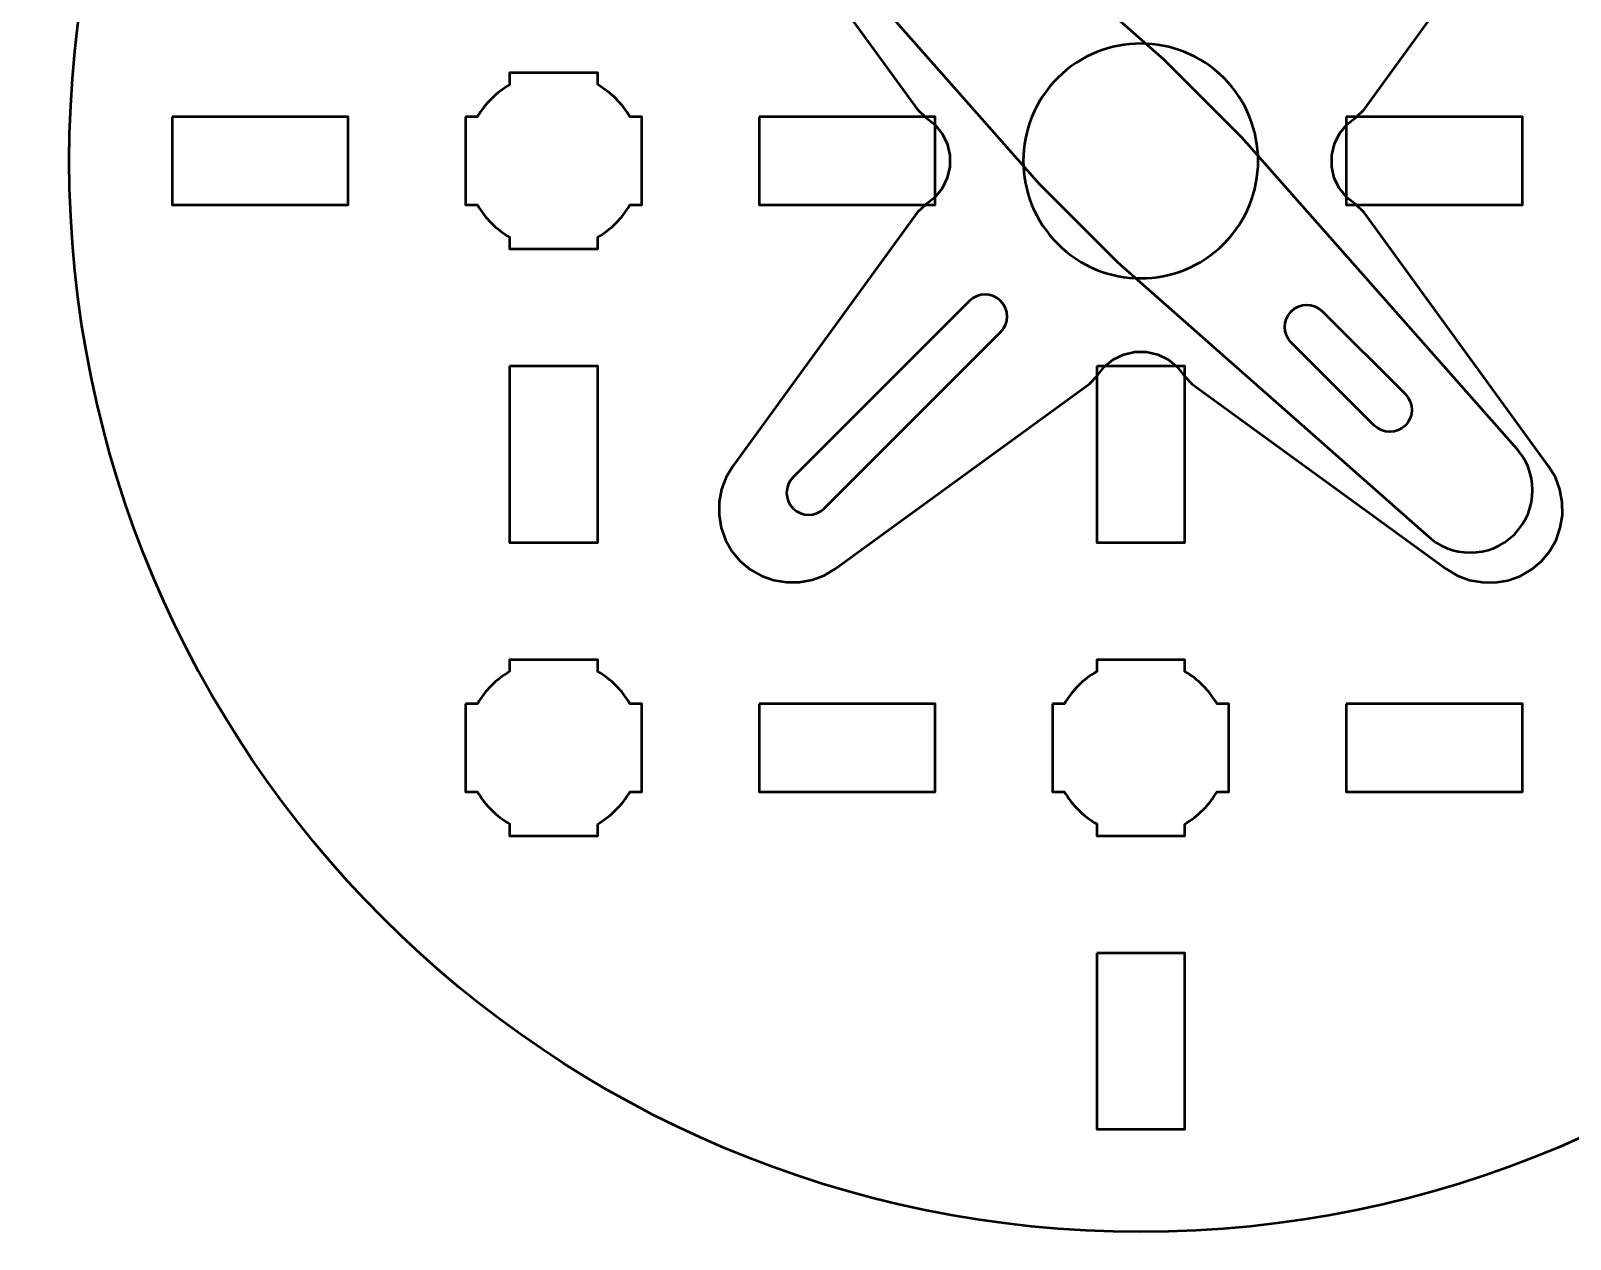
# Model space of a CAD drawing. Header units: centimetres. Extents: x -21 to 0, y -29.7 to 0.
# Drawn here: x -15.78 to -10.54, y -23.22 to -19.11 of the extents above; entities that cross this region are included whole.
import ezdxf

# ---------------------------------------------------------------- set-up
doc = ezdxf.new("R2010")
doc.units = ezdxf.units.CM
doc.header["$MEASUREMENT"] = 0
doc.layers.add('Layer 1', color=7, linetype='Continuous')

msp = doc.modelspace()

# ---------------------------------------------------------------- linework, layer by layer
at = {"layer": 'Layer 1', "color": 114, "lineweight": 53}
msp.add_ellipse((-11.99999, -19.55), major_axis=(0, 3.65), ratio=1, dxfattribs=at)
at = {"layer": 'Layer 1', "color": 22, "lineweight": 53}
msp.add_open_spline([(-21.00003, -29.19995), (-21.00003, -29.19995), (-21.00003, -0.49992), (-21.00003, -0.49992), (-21.00003, -0.49992), (-21.00003, -0.22295), (-20.77694, 0.00004), (-20.49994, 0.00004), (-20.49994, 0.00004), (-20.49994, 0.00004), (-0.50008, 0.00004), (-0.50008, 0.00004), (-0.50008, 0.00004), (-0.22294, 0.00004), (0.00002, -0.22295), (0.00002, -0.49992), (0.00002, -0.49992), (0.00002, -0.49992), (0.00002, -29.19995), (0.00002, -29.19995), (0.00002, -29.19995), (0.00002, -29.47695), (-0.22294, -29.70004), (-0.50008, -29.70004), (-0.50008, -29.70004), (-0.50008, -29.70004), (-20.49994, -29.70004), (-20.49994, -29.70004), (-20.49994, -29.70004), (-20.77694, -29.70004), (-21.00003, -29.47695), (-21.00003, -29.19995)], degree=3, knots=[0, 0, 0, 0, 0.125, 0.125, 0.125, 0.125, 0.25, 0.25, 0.25, 0.25, 0.375, 0.375, 0.375, 0.375, 0.5, 0.5, 0.5, 0.5, 0.625, 0.625, 0.625, 0.625, 0.75, 0.75, 0.75, 0.75, 0.875, 0.875, 0.875, 0.875, 1, 1, 1, 1], dxfattribs=at)
at = {"layer": 'Layer 1', "color": 30, "lineweight": 53}
for points, knots in [([(-13.04125, -18.1598), (-13.04125, -18.1598), (-12.17531, -18.78937), (-12.17531, -18.78937), (-12.17531, -18.78937), (-12.17531, -18.78937), (-12.14842, -18.81738), (-12.14842, -18.81738), (-12.14842, -18.81738), (-12.14842, -18.81738), (-12.12434, -18.84819), (-12.12434, -18.84819), (-12.12434, -18.84819), (-12.12434, -18.84819), (-12.09409, -18.87283), (-12.09409, -18.87283), (-12.09409, -18.87283), (-12.09409, -18.87283), (-12.05881, -18.89019), (-12.05881, -18.89019), (-12.05881, -18.89019), (-12.05881, -18.89019), (-12.01959, -18.89916), (-12.01959, -18.89916), (-12.01959, -18.89916), (-12.01959, -18.89916), (-11.98038, -18.89915), (-11.98038, -18.89915), (-11.98038, -18.89915), (-11.98038, -18.89915), (-11.9423, -18.89019), (-11.9423, -18.89019), (-11.9423, -18.89019), (-11.9423, -18.89019), (-11.90645, -18.87338), (-11.90645, -18.87338), (-11.90645, -18.87338), (-11.90645, -18.87338), (-11.87564, -18.84818), (-11.87564, -18.84818), (-11.87564, -18.84818), (-11.87564, -18.84818), (-11.85157, -18.81738), (-11.85157, -18.81738), (-11.85157, -18.81738), (-11.85157, -18.81738), (-11.82524, -18.78881), (-11.82524, -18.78881), (-11.82524, -18.78881), (-11.82524, -18.78881), (-10.95929, -18.16036), (-10.95929, -18.16036), (-10.95929, -18.16036), (-10.95929, -18.16036), (-10.92176, -18.13739), (-10.92176, -18.13739), (-10.92176, -18.13739), (-10.92176, -18.13739), (-10.88088, -18.12228), (-10.88088, -18.12228), (-10.88088, -18.12228), (-10.88088, -18.12228), (-10.83774, -18.11387), (-10.83774, -18.11387), (-10.83774, -18.11387), (-10.83774, -18.11387), (-10.7935, -18.11331), (-10.7935, -18.11331), (-10.7935, -18.11331), (-10.7935, -18.11331), (-10.74981, -18.12115), (-10.74981, -18.12115), (-10.74981, -18.12115), (-10.74981, -18.12115), (-10.70836, -18.13572), (-10.70836, -18.13572), (-10.70836, -18.13572), (-10.70836, -18.13572), (-10.66972, -18.15756), (-10.66972, -18.15756), (-10.66972, -18.15756), (-10.66972, -18.15756), (-10.63611, -18.18556), (-10.63611, -18.18556), (-10.63611, -18.18556), (-10.63611, -18.18556), (-10.60754, -18.21973), (-10.60754, -18.21973), (-10.60754, -18.21973), (-10.60754, -18.21973), (-10.5857, -18.25838), (-10.5857, -18.25838), (-10.5857, -18.25838), (-10.5857, -18.25838), (-10.57113, -18.29982), (-10.57113, -18.29982), (-10.57113, -18.29982), (-10.57113, -18.29982), (-10.56385, -18.34296), (-10.56385, -18.34296), (-10.56385, -18.34296), (-10.56385, -18.34296), (-10.56441, -18.3872), (-10.56441, -18.3872), (-10.56441, -18.3872), (-10.56441, -18.3872), (-10.57226, -18.4309), (-10.57226, -18.4309), (-10.57226, -18.4309), (-10.57226, -18.4309), (-10.58737, -18.47178), (-10.58737, -18.47178), (-10.58737, -18.47178), (-10.58737, -18.47178), (-10.61034, -18.50931), (-10.61034, -18.50931), (-10.61034, -18.50931), (-10.61034, -18.50931), (-11.23935, -19.3747), (-11.23935, -19.3747), (-11.23935, -19.3747), (-11.23935, -19.3747), (-11.26737, -19.40158), (-11.26737, -19.40158), (-11.26737, -19.40158), (-11.26737, -19.40158), (-11.29816, -19.42566), (-11.29816, -19.42566), (-11.29816, -19.42566), (-11.29816, -19.42566), (-11.32336, -19.45647), (-11.32336, -19.45647), (-11.32336, -19.45647), (-11.32336, -19.45647), (-11.34017, -19.49232), (-11.34017, -19.49232), (-11.34017, -19.49232), (-11.34017, -19.49232), (-11.34913, -19.53039), (-11.34913, -19.53039), (-11.34913, -19.53039), (-11.34913, -19.53039), (-11.34914, -19.56961), (-11.34914, -19.56961), (-11.34914, -19.56961), (-11.34914, -19.56961), (-11.34074, -19.60826), (-11.34074, -19.60826), (-11.34074, -19.60826), (-11.34074, -19.60826), (-11.32337, -19.64355), (-11.32337, -19.64355), (-11.32337, -19.64355), (-11.32337, -19.64355), (-11.29817, -19.67436), (-11.29817, -19.67436), (-11.29817, -19.67436), (-11.29817, -19.67436), (-11.26736, -19.69844), (-11.26736, -19.69844), (-11.26736, -19.69844), (-11.26736, -19.69844), (-11.23935, -19.72532), (-11.23935, -19.72532), (-11.23935, -19.72532), (-11.23935, -19.72532), (-10.61035, -20.5907), (-10.61035, -20.5907), (-10.61035, -20.5907), (-10.61035, -20.5907), (-10.58739, -20.62822), (-10.58739, -20.62822), (-10.58739, -20.62822), (-10.58739, -20.62822), (-10.5717, -20.66966), (-10.5717, -20.66966), (-10.5717, -20.66966), (-10.5717, -20.66966), (-10.56387, -20.71336), (-10.56387, -20.71336), (-10.56387, -20.71336), (-10.56387, -20.71336), (-10.56331, -20.7576), (-10.56331, -20.7576), (-10.56331, -20.7576), (-10.56331, -20.7576), (-10.57058, -20.80073), (-10.57058, -20.80073), (-10.57058, -20.80073), (-10.57058, -20.80073), (-10.58515, -20.84218), (-10.58515, -20.84218), (-10.58515, -20.84218), (-10.58515, -20.84218), (-10.60699, -20.88083), (-10.60699, -20.88083), (-10.60699, -20.88083), (-10.60699, -20.88083), (-10.63499, -20.91444), (-10.63499, -20.91444), (-10.63499, -20.91444), (-10.63499, -20.91444), (-10.66916, -20.943), (-10.66916, -20.943), (-10.66916, -20.943), (-10.66916, -20.943), (-10.70782, -20.96485), (-10.70782, -20.96485), (-10.70782, -20.96485), (-10.70782, -20.96485), (-10.74927, -20.97942), (-10.74927, -20.97942), (-10.74927, -20.97942), (-10.74927, -20.97942), (-10.79239, -20.98669), (-10.79239, -20.98669), (-10.79239, -20.98669), (-10.79239, -20.98669), (-10.83664, -20.98613), (-10.83664, -20.98613), (-10.83664, -20.98613), (-10.83664, -20.98613), (-10.88033, -20.9783), (-10.88033, -20.9783), (-10.88033, -20.9783), (-10.88033, -20.9783), (-10.92178, -20.96261), (-10.92178, -20.96261), (-10.92178, -20.96261), (-10.92178, -20.96261), (-10.9593, -20.93965), (-10.9593, -20.93965), (-10.9593, -20.93965), (-10.9593, -20.93965), (-11.82467, -20.31064), (-11.82467, -20.31064), (-11.82467, -20.31064), (-11.82467, -20.31064), (-11.85156, -20.28264), (-11.85156, -20.28264), (-11.85156, -20.28264), (-11.85156, -20.28264), (-11.87564, -20.25183), (-11.87564, -20.25183), (-11.87564, -20.25183), (-11.87564, -20.25183), (-11.90645, -20.22663), (-11.90645, -20.22663), (-11.90645, -20.22663), (-11.90645, -20.22663), (-11.94174, -20.20926), (-11.94174, -20.20926), (-11.94174, -20.20926), (-11.94174, -20.20926), (-11.98039, -20.20086), (-11.98039, -20.20086), (-11.98039, -20.20086), (-11.98039, -20.20086), (-12.0196, -20.20086), (-12.0196, -20.20086), (-12.0196, -20.20086), (-12.0196, -20.20086), (-12.05768, -20.20983), (-12.05768, -20.20983), (-12.05768, -20.20983), (-12.05768, -20.20983), (-12.09353, -20.22663), (-12.09353, -20.22663), (-12.09353, -20.22663), (-12.09353, -20.22663), (-12.12434, -20.25184), (-12.12434, -20.25184), (-12.12434, -20.25184), (-12.12434, -20.25184), (-12.14842, -20.28264), (-12.14842, -20.28264), (-12.14842, -20.28264), (-12.14842, -20.28264), (-12.17474, -20.31009), (-12.17474, -20.31009), (-12.17474, -20.31009), (-12.17474, -20.31009), (-13.04068, -20.93965), (-13.04068, -20.93965), (-13.04068, -20.93965), (-13.04068, -20.93965), (-13.0782, -20.96261), (-13.0782, -20.96261), (-13.0782, -20.96261), (-13.0782, -20.96261), (-13.1191, -20.97774), (-13.1191, -20.97774), (-13.1191, -20.97774), (-13.1191, -20.97774), (-13.16279, -20.98557), (-13.16279, -20.98557), (-13.16279, -20.98557), (-13.16279, -20.98557), (-13.20703, -20.98614), (-13.20703, -20.98614), (-13.20703, -20.98614), (-13.20703, -20.98614), (-13.25016, -20.97886), (-13.25016, -20.97886), (-13.25016, -20.97886), (-13.25016, -20.97886), (-13.2916, -20.96429), (-13.2916, -20.96429), (-13.2916, -20.96429), (-13.2916, -20.96429), (-13.33026, -20.94245), (-13.33026, -20.94245), (-13.33026, -20.94245), (-13.33026, -20.94245), (-13.36443, -20.91388), (-13.36443, -20.91388), (-13.36443, -20.91388), (-13.36443, -20.91388), (-13.39243, -20.88027), (-13.39243, -20.88027), (-13.39243, -20.88027), (-13.39243, -20.88027), (-13.41426, -20.84163), (-13.41426, -20.84163), (-13.41426, -20.84163), (-13.41426, -20.84163), (-13.42884, -20.80018), (-13.42884, -20.80018), (-13.42884, -20.80018), (-13.42884, -20.80018), (-13.43668, -20.75649), (-13.43668, -20.75649), (-13.43668, -20.75649), (-13.43668, -20.75649), (-13.43612, -20.71224), (-13.43612, -20.71224), (-13.43612, -20.71224), (-13.43612, -20.71224), (-13.42772, -20.66912), (-13.42772, -20.66912), (-13.42772, -20.66912), (-13.42772, -20.66912), (-13.41259, -20.62822), (-13.41259, -20.62822), (-13.41259, -20.62822), (-13.41259, -20.62822), (-13.38963, -20.5907), (-13.38963, -20.5907), (-13.38963, -20.5907), (-13.38963, -20.5907), (-12.76063, -19.7242), (-12.76063, -19.7242), (-12.76063, -19.7242), (-12.76063, -19.7242), (-12.73262, -19.69844), (-12.73262, -19.69844), (-12.73262, -19.69844), (-12.73262, -19.69844), (-12.70182, -19.67436), (-12.70182, -19.67436), (-12.70182, -19.67436), (-12.70182, -19.67436), (-12.67661, -19.64355), (-12.67661, -19.64355), (-12.67661, -19.64355), (-12.67661, -19.64355), (-12.65981, -19.6077), (-12.65981, -19.6077), (-12.65981, -19.6077), (-12.65981, -19.6077), (-12.65085, -19.56961), (-12.65085, -19.56961), (-12.65085, -19.56961), (-12.65085, -19.56961), (-12.65084, -19.53041), (-12.65084, -19.53041), (-12.65084, -19.53041), (-12.65084, -19.53041), (-12.65981, -19.49119), (-12.65981, -19.49119), (-12.65981, -19.49119), (-12.65981, -19.49119), (-12.67717, -19.45591), (-12.67717, -19.45591), (-12.67717, -19.45591), (-12.67717, -19.45591), (-12.70181, -19.42567), (-12.70181, -19.42567), (-12.70181, -19.42567), (-12.70181, -19.42567), (-12.73262, -19.40158), (-12.73262, -19.40158), (-12.73262, -19.40158), (-12.73262, -19.40158), (-12.76063, -19.37469), (-12.76063, -19.37469), (-12.76063, -19.37469), (-12.76063, -19.37469), (-13.3902, -18.50875), (-13.3902, -18.50875), (-13.3902, -18.50875), (-13.3902, -18.50875), (-13.41316, -18.47123), (-13.41316, -18.47123), (-13.41316, -18.47123), (-13.41316, -18.47123), (-13.42885, -18.42978), (-13.42885, -18.42978), (-13.42885, -18.42978), (-13.42885, -18.42978), (-13.43668, -18.38609), (-13.43668, -18.38609), (-13.43668, -18.38609), (-13.43668, -18.38609), (-13.43669, -18.3424), (-13.43669, -18.3424), (-13.43669, -18.3424), (-13.43669, -18.3424), (-13.42997, -18.29872), (-13.42997, -18.29872), (-13.42997, -18.29872), (-13.42997, -18.29872), (-13.41484, -18.25783), (-13.41484, -18.25783), (-13.41484, -18.25783), (-13.41484, -18.25783), (-13.39299, -18.21917), (-13.39299, -18.21917), (-13.39299, -18.21917), (-13.39299, -18.21917), (-13.36443, -18.185), (-13.36443, -18.185), (-13.36443, -18.185), (-13.36443, -18.185), (-13.33082, -18.157), (-13.33082, -18.157), (-13.33082, -18.157), (-13.33082, -18.157), (-13.29217, -18.13516), (-13.29217, -18.13516), (-13.29217, -18.13516), (-13.29217, -18.13516), (-13.25128, -18.12003), (-13.25128, -18.12003), (-13.25128, -18.12003), (-13.25128, -18.12003), (-13.2076, -18.11331), (-13.2076, -18.11331), (-13.2076, -18.11331), (-13.2076, -18.11331), (-13.16391, -18.11332), (-13.16391, -18.11332), (-13.16391, -18.11332), (-13.16391, -18.11332), (-13.12021, -18.12115), (-13.12021, -18.12115), (-13.12021, -18.12115), (-13.12021, -18.12115), (-13.07877, -18.13684), (-13.07877, -18.13684), (-13.07877, -18.13684), (-13.07877, -18.13684), (-13.04125, -18.1598), (-13.04125, -18.1598)], [0, 0, 0, 0, 0.0086207, 0.0086207, 0.0086207, 0.0086207, 0.0172414, 0.0172414, 0.0172414, 0.0172414, 0.0258621, 0.0258621, 0.0258621, 0.0258621, 0.0344828, 0.0344828, 0.0344828, 0.0344828, 0.0431034, 0.0431034, 0.0431034, 0.0431034, 0.0517241, 0.0517241, 0.0517241, 0.0517241, 0.0603448, 0.0603448, 0.0603448, 0.0603448, 0.0689655, 0.0689655, 0.0689655, 0.0689655, 0.0775862, 0.0775862, 0.0775862, 0.0775862, 0.0862069, 0.0862069, 0.0862069, 0.0862069, 0.0948276, 0.0948276, 0.0948276, 0.0948276, 0.1034483, 0.1034483, 0.1034483, 0.1034483, 0.112069, 0.112069, 0.112069, 0.112069, 0.1206897, 0.1206897, 0.1206897, 0.1206897, 0.1293103, 0.1293103, 0.1293103, 0.1293103, 0.137931, 0.137931, 0.137931, 0.137931, 0.1465517, 0.1465517, 0.1465517, 0.1465517, 0.1551724, 0.1551724, 0.1551724, 0.1551724, 0.1637931, 0.1637931, 0.1637931, 0.1637931, 0.1724138, 0.1724138, 0.1724138, 0.1724138, 0.1810345, 0.1810345, 0.1810345, 0.1810345, 0.1896552, 0.1896552, 0.1896552, 0.1896552, 0.1982759, 0.1982759, 0.1982759, 0.1982759, 0.2068966, 0.2068966, 0.2068966, 0.2068966, 0.2155172, 0.2155172, 0.2155172, 0.2155172, 0.2241379, 0.2241379, 0.2241379, 0.2241379, 0.2327586, 0.2327586, 0.2327586, 0.2327586, 0.2413793, 0.2413793, 0.2413793, 0.2413793, 0.25, 0.25, 0.25, 0.25, 0.2586207, 0.2586207, 0.2586207, 0.2586207, 0.2672414, 0.2672414, 0.2672414, 0.2672414, 0.2758621, 0.2758621, 0.2758621, 0.2758621, 0.2844828, 0.2844828, 0.2844828, 0.2844828, 0.2931034, 0.2931034, 0.2931034, 0.2931034, 0.3017241, 0.3017241, 0.3017241, 0.3017241, 0.3103448, 0.3103448, 0.3103448, 0.3103448, 0.3189655, 0.3189655, 0.3189655, 0.3189655, 0.3275862, 0.3275862, 0.3275862, 0.3275862, 0.3362069, 0.3362069, 0.3362069, 0.3362069, 0.3448276, 0.3448276, 0.3448276, 0.3448276, 0.3534483, 0.3534483, 0.3534483, 0.3534483, 0.362069, 0.362069, 0.362069, 0.362069, 0.3706897, 0.3706897, 0.3706897, 0.3706897, 0.3793103, 0.3793103, 0.3793103, 0.3793103, 0.387931, 0.387931, 0.387931, 0.387931, 0.3965517, 0.3965517, 0.3965517, 0.3965517, 0.4051724, 0.4051724, 0.4051724, 0.4051724, 0.4137931, 0.4137931, 0.4137931, 0.4137931, 0.4224138, 0.4224138, 0.4224138, 0.4224138, 0.4310345, 0.4310345, 0.4310345, 0.4310345, 0.4396552, 0.4396552, 0.4396552, 0.4396552, 0.4482759, 0.4482759, 0.4482759, 0.4482759, 0.4568966, 0.4568966, 0.4568966, 0.4568966, 0.4655172, 0.4655172, 0.4655172, 0.4655172, 0.4741379, 0.4741379, 0.4741379, 0.4741379, 0.4827586, 0.4827586, 0.4827586, 0.4827586, 0.4913793, 0.4913793, 0.4913793, 0.4913793, 0.5, 0.5, 0.5, 0.5, 0.5086207, 0.5086207, 0.5086207, 0.5086207, 0.5172414, 0.5172414, 0.5172414, 0.5172414, 0.5258621, 0.5258621, 0.5258621, 0.5258621, 0.5344828, 0.5344828, 0.5344828, 0.5344828, 0.5431034, 0.5431034, 0.5431034, 0.5431034, 0.5517241, 0.5517241, 0.5517241, 0.5517241, 0.5603448, 0.5603448, 0.5603448, 0.5603448, 0.5689655, 0.5689655, 0.5689655, 0.5689655, 0.5775862, 0.5775862, 0.5775862, 0.5775862, 0.5862069, 0.5862069, 0.5862069, 0.5862069, 0.5948276, 0.5948276, 0.5948276, 0.5948276, 0.6034483, 0.6034483, 0.6034483, 0.6034483, 0.612069, 0.612069, 0.612069, 0.612069, 0.6206897, 0.6206897, 0.6206897, 0.6206897, 0.6293103, 0.6293103, 0.6293103, 0.6293103, 0.637931, 0.637931, 0.637931, 0.637931, 0.6465517, 0.6465517, 0.6465517, 0.6465517, 0.6551724, 0.6551724, 0.6551724, 0.6551724, 0.6637931, 0.6637931, 0.6637931, 0.6637931, 0.6724138, 0.6724138, 0.6724138, 0.6724138, 0.6810345, 0.6810345, 0.6810345, 0.6810345, 0.6896552, 0.6896552, 0.6896552, 0.6896552, 0.6982759, 0.6982759, 0.6982759, 0.6982759, 0.7068966, 0.7068966, 0.7068966, 0.7068966, 0.7155172, 0.7155172, 0.7155172, 0.7155172, 0.7241379, 0.7241379, 0.7241379, 0.7241379, 0.7327586, 0.7327586, 0.7327586, 0.7327586, 0.7413793, 0.7413793, 0.7413793, 0.7413793, 0.75, 0.75, 0.75, 0.75, 0.7586207, 0.7586207, 0.7586207, 0.7586207, 0.7672414, 0.7672414, 0.7672414, 0.7672414, 0.7758621, 0.7758621, 0.7758621, 0.7758621, 0.7844828, 0.7844828, 0.7844828, 0.7844828, 0.7931034, 0.7931034, 0.7931034, 0.7931034, 0.8017241, 0.8017241, 0.8017241, 0.8017241, 0.8103448, 0.8103448, 0.8103448, 0.8103448, 0.8189655, 0.8189655, 0.8189655, 0.8189655, 0.8275862, 0.8275862, 0.8275862, 0.8275862, 0.8362069, 0.8362069, 0.8362069, 0.8362069, 0.8448276, 0.8448276, 0.8448276, 0.8448276, 0.8534483, 0.8534483, 0.8534483, 0.8534483, 0.862069, 0.862069, 0.862069, 0.862069, 0.8706897, 0.8706897, 0.8706897, 0.8706897, 0.8793103, 0.8793103, 0.8793103, 0.8793103, 0.887931, 0.887931, 0.887931, 0.887931, 0.8965517, 0.8965517, 0.8965517, 0.8965517, 0.9051724, 0.9051724, 0.9051724, 0.9051724, 0.9137931, 0.9137931, 0.9137931, 0.9137931, 0.9224138, 0.9224138, 0.9224138, 0.9224138, 0.9310345, 0.9310345, 0.9310345, 0.9310345, 0.9396552, 0.9396552, 0.9396552, 0.9396552, 0.9482759, 0.9482759, 0.9482759, 0.9482759, 0.9568966, 0.9568966, 0.9568966, 0.9568966, 0.9655172, 0.9655172, 0.9655172, 0.9655172, 0.9741379, 0.9741379, 0.9741379, 0.9741379, 0.9827586, 0.9827586, 0.9827586, 0.9827586, 0.9913793, 0.9913793, 0.9913793, 0.9913793, 1, 1, 1, 1]), ([(-12.07954, -19.89471), (-12.07954, -19.89471), (-12.3447, -19.62955), (-12.3447, -19.62955), (-12.3447, -19.62955), (-12.3447, -19.62955), (-13.27278, -18.57773), (-13.27278, -18.57773), (-13.27278, -18.57773), (-13.35554, -18.49497), (-13.35554, -18.35997), (-13.27278, -18.27721), (-13.27278, -18.27721), (-13.19002, -18.19445), (-13.05502, -18.19445), (-12.97226, -18.27721), (-12.97226, -18.27721), (-12.97226, -18.27721), (-11.92044, -19.20529), (-11.92044, -19.20529), (-11.92044, -19.20529), (-11.92044, -19.20529), (-11.65528, -19.47045), (-11.65528, -19.47045), (-11.65528, -19.47045), (-11.65528, -19.47045), (-10.7272, -20.52227), (-10.7272, -20.52227), (-10.7272, -20.52227), (-10.64444, -20.60503), (-10.64444, -20.74003), (-10.7272, -20.82279), (-10.7272, -20.82279), (-10.80996, -20.90555), (-10.94496, -20.90555), (-11.02772, -20.82279), (-11.02772, -20.82279), (-11.02772, -20.82279), (-12.07954, -19.89471), (-12.07954, -19.89471)], [0, 0, 0, 0, 0.1, 0.1, 0.1, 0.1, 0.2, 0.2, 0.2, 0.2, 0.3, 0.3, 0.3, 0.3, 0.4, 0.4, 0.4, 0.4, 0.5, 0.5, 0.5, 0.5, 0.6, 0.6, 0.6, 0.6, 0.7, 0.7, 0.7, 0.7, 0.8, 0.8, 0.8, 0.8, 0.9, 0.9, 0.9, 0.9, 1, 1, 1, 1])]:
    msp.add_open_spline(points, degree=3, knots=knots, dxfattribs=at)
at = {"layer": 'Layer 1', "color": 250, "lineweight": 53}
for points, knots in [([(-12.28283, -19.26716), (-12.12665, -19.11097), (-11.87333, -19.11097), (-11.71715, -19.26716), (-11.71715, -19.26716), (-11.56096, -19.42334), (-11.56096, -19.67666), (-11.71715, -19.83284), (-11.71715, -19.83284), (-11.87333, -19.98903), (-12.12665, -19.98903), (-12.28283, -19.83284), (-12.28283, -19.83284), (-12.43902, -19.67666), (-12.43902, -19.42334), (-12.28283, -19.26716)], [0, 0, 0, 0, 0.25, 0.25, 0.25, 0.25, 0.5, 0.5, 0.5, 0.5, 0.75, 0.75, 0.75, 0.75, 1, 1, 1, 1]), ([(-13.07832, -20.7344), (-13.1076, -20.76369), (-13.15511, -20.76369), (-13.18439, -20.7344), (-13.18439, -20.7344), (-13.21367, -20.70512), (-13.21367, -20.65762), (-13.18439, -20.62834), (-13.18439, -20.62834), (-13.18439, -20.62834), (-12.58335, -20.0273), (-12.58335, -20.0273), (-12.58335, -20.0273), (-12.55407, -19.99802), (-12.50656, -19.99802), (-12.47728, -20.0273), (-12.47728, -20.0273), (-12.448, -20.05658), (-12.448, -20.10408), (-12.47728, -20.13336), (-12.47728, -20.13336), (-12.47728, -20.13336), (-13.07832, -20.7344), (-13.07832, -20.7344)], [0, 0, 0, 0, 0.1666667, 0.1666667, 0.1666667, 0.1666667, 0.3333333, 0.3333333, 0.3333333, 0.3333333, 0.5, 0.5, 0.5, 0.5, 0.6666667, 0.6666667, 0.6666667, 0.6666667, 0.8333333, 0.8333333, 0.8333333, 0.8333333, 1, 1, 1, 1]), ([(-11.38127, -20.06265), (-11.41056, -20.03336), (-11.45806, -20.03336), (-11.48734, -20.06265), (-11.48734, -20.06265), (-11.51662, -20.09193), (-11.51662, -20.13943), (-11.48734, -20.16871), (-11.48734, -20.16871), (-11.48734, -20.16871), (-11.2045, -20.45155), (-11.2045, -20.45155), (-11.2045, -20.45155), (-11.17522, -20.48084), (-11.12771, -20.48084), (-11.09843, -20.45155), (-11.09843, -20.45155), (-11.06915, -20.42227), (-11.06915, -20.37477), (-11.09843, -20.34549), (-11.09843, -20.34549), (-11.09843, -20.34549), (-11.38127, -20.06265), (-11.38127, -20.06265)], [0, 0, 0, 0, 0.1666667, 0.1666667, 0.1666667, 0.1666667, 0.3333333, 0.3333333, 0.3333333, 0.3333333, 0.5, 0.5, 0.5, 0.5, 0.6666667, 0.6666667, 0.6666667, 0.6666667, 0.8333333, 0.8333333, 0.8333333, 0.8333333, 1, 1, 1, 1])]:
    msp.add_open_spline(points, degree=3, knots=knots, dxfattribs=at)
at = {"layer": 'Layer 1', "lineweight": 53}
for points, knots in [([(-14.29999, -19.39994), (-14.29999, -19.39994), (-14.25979, -19.39994), (-14.25979, -19.39994), (-14.25979, -19.39994), (-14.23346, -19.35442), (-14.1955, -19.31649), (-14.14999, -19.29016), (-14.14999, -19.29016), (-14.14999, -19.29016), (-14.14999, -19.24994), (-14.14999, -19.24994), (-14.14999, -19.24994), (-14.14999, -19.24994), (-13.84999, -19.24994), (-13.84999, -19.24994), (-13.84999, -19.24994), (-13.84999, -19.24994), (-13.84999, -19.29013), (-13.84999, -19.29013), (-13.84999, -19.29013), (-13.80446, -19.31646), (-13.76647, -19.35441), (-13.74011, -19.39994), (-13.74011, -19.39994), (-13.74011, -19.39994), (-13.69999, -19.39994), (-13.69999, -19.39994), (-13.69999, -19.39994), (-13.69999, -19.39994), (-13.69999, -19.54536), (-13.69999, -19.54536), (-13.69999, -19.54536), (-13.69999, -19.54536), (-13.69993, -19.55001), (-13.69993, -19.55001), (-13.69993, -19.55001), (-13.69993, -19.55001), (-13.69999, -19.55465), (-13.69999, -19.55465), (-13.69999, -19.55465), (-13.69999, -19.55465), (-13.69999, -19.69994), (-13.69999, -19.69994), (-13.69999, -19.69994), (-13.69999, -19.69994), (-13.74006, -19.69994), (-13.74006, -19.69994), (-13.74006, -19.69994), (-13.76641, -19.74551), (-13.80441, -19.78352), (-13.84999, -19.80988), (-13.84999, -19.80988), (-13.84999, -19.80988), (-13.84999, -19.84994), (-13.84999, -19.84994), (-13.84999, -19.84994), (-13.84999, -19.84994), (-13.99327, -19.84994), (-13.99327, -19.84994), (-13.99327, -19.84994), (-13.99327, -19.84994), (-13.99994, -19.85002), (-13.99994, -19.85002), (-13.99994, -19.85002), (-13.99994, -19.85002), (-14.00662, -19.84994), (-14.00662, -19.84994), (-14.00662, -19.84994), (-14.00662, -19.84994), (-14.14999, -19.84994), (-14.14999, -19.84994), (-14.14999, -19.84994), (-14.14999, -19.84994), (-14.14999, -19.80984), (-14.14999, -19.80984), (-14.14999, -19.80984), (-14.19553, -19.78348), (-14.23351, -19.74549), (-14.25984, -19.69994), (-14.25984, -19.69994), (-14.25984, -19.69994), (-14.29999, -19.69994), (-14.29999, -19.69994), (-14.29999, -19.69994), (-14.29999, -19.69994), (-14.29999, -19.39994), (-14.29999, -19.39994)], [0, 0, 0, 0, 0.0454545, 0.0454545, 0.0454545, 0.0454545, 0.0909091, 0.0909091, 0.0909091, 0.0909091, 0.1363636, 0.1363636, 0.1363636, 0.1363636, 0.1818182, 0.1818182, 0.1818182, 0.1818182, 0.2272727, 0.2272727, 0.2272727, 0.2272727, 0.2727273, 0.2727273, 0.2727273, 0.2727273, 0.3181818, 0.3181818, 0.3181818, 0.3181818, 0.3636364, 0.3636364, 0.3636364, 0.3636364, 0.4090909, 0.4090909, 0.4090909, 0.4090909, 0.4545455, 0.4545455, 0.4545455, 0.4545455, 0.5, 0.5, 0.5, 0.5, 0.5454545, 0.5454545, 0.5454545, 0.5454545, 0.5909091, 0.5909091, 0.5909091, 0.5909091, 0.6363636, 0.6363636, 0.6363636, 0.6363636, 0.6818182, 0.6818182, 0.6818182, 0.6818182, 0.7272727, 0.7272727, 0.7272727, 0.7272727, 0.7727273, 0.7727273, 0.7727273, 0.7727273, 0.8181818, 0.8181818, 0.8181818, 0.8181818, 0.8636364, 0.8636364, 0.8636364, 0.8636364, 0.9090909, 0.9090909, 0.9090909, 0.9090909, 0.9545455, 0.9545455, 0.9545455, 0.9545455, 1, 1, 1, 1]), ([(-15.29994, -19.39986), (-15.29994, -19.39986), (-14.69994, -19.39986), (-14.69994, -19.39986), (-14.69994, -19.39986), (-14.69994, -19.39986), (-14.69994, -19.69986), (-14.69994, -19.69986), (-14.69994, -19.69986), (-14.69994, -19.69986), (-15.29994, -19.69986), (-15.29994, -19.69986), (-15.29994, -19.69986), (-15.29994, -19.69986), (-15.29994, -19.39986), (-15.29994, -19.39986)], [0, 0, 0, 0, 0.25, 0.25, 0.25, 0.25, 0.5, 0.5, 0.5, 0.5, 0.75, 0.75, 0.75, 0.75, 1, 1, 1, 1]), ([(-13.29998, -19.39986), (-13.29998, -19.39986), (-12.69997, -19.39986), (-12.69997, -19.39986), (-12.69997, -19.39986), (-12.69997, -19.39986), (-12.69997, -19.69986), (-12.69997, -19.69986), (-12.69997, -19.69986), (-12.69997, -19.69986), (-13.29998, -19.69986), (-13.29998, -19.69986), (-13.29998, -19.69986), (-13.29998, -19.69986), (-13.29998, -19.39986), (-13.29998, -19.39986)], [0, 0, 0, 0, 0.25, 0.25, 0.25, 0.25, 0.5, 0.5, 0.5, 0.5, 0.75, 0.75, 0.75, 0.75, 1, 1, 1, 1]), ([(-11.29991, -19.39986), (-11.29991, -19.39986), (-10.69991, -19.39986), (-10.69991, -19.39986), (-10.69991, -19.39986), (-10.69991, -19.39986), (-10.69991, -19.69986), (-10.69991, -19.69986), (-10.69991, -19.69986), (-10.69991, -19.69986), (-11.29991, -19.69986), (-11.29991, -19.69986), (-11.29991, -19.69986), (-11.29991, -19.69986), (-11.29991, -19.39986), (-11.29991, -19.39986)], [0, 0, 0, 0, 0.25, 0.25, 0.25, 0.25, 0.5, 0.5, 0.5, 0.5, 0.75, 0.75, 0.75, 0.75, 1, 1, 1, 1]), ([(-14.14996, -20.24998), (-14.14996, -20.24998), (-13.84996, -20.24998), (-13.84996, -20.24998), (-13.84996, -20.24998), (-13.84996, -20.24998), (-13.84996, -20.84998), (-13.84996, -20.84998), (-13.84996, -20.84998), (-13.84996, -20.84998), (-14.14996, -20.84998), (-14.14996, -20.84998), (-14.14996, -20.84998), (-14.14996, -20.84998), (-14.14996, -20.24998), (-14.14996, -20.24998)], [0, 0, 0, 0, 0.25, 0.25, 0.25, 0.25, 0.5, 0.5, 0.5, 0.5, 0.75, 0.75, 0.75, 0.75, 1, 1, 1, 1]), ([(-12.15003, -20.24998), (-12.15003, -20.24998), (-11.85003, -20.24998), (-11.85003, -20.24998), (-11.85003, -20.24998), (-11.85003, -20.24998), (-11.85003, -20.84998), (-11.85003, -20.84998), (-11.85003, -20.84998), (-11.85003, -20.84998), (-12.15003, -20.84998), (-12.15003, -20.84998), (-12.15003, -20.84998), (-12.15003, -20.84998), (-12.15003, -20.24998), (-12.15003, -20.24998)], [0, 0, 0, 0, 0.25, 0.25, 0.25, 0.25, 0.5, 0.5, 0.5, 0.5, 0.75, 0.75, 0.75, 0.75, 1, 1, 1, 1]), ([(-14.29999, -21.39994), (-14.29999, -21.39994), (-14.25979, -21.39994), (-14.25979, -21.39994), (-14.25979, -21.39994), (-14.23346, -21.35442), (-14.1955, -21.31649), (-14.14999, -21.29016), (-14.14999, -21.29016), (-14.14999, -21.29016), (-14.14999, -21.24994), (-14.14999, -21.24994), (-14.14999, -21.24994), (-14.14999, -21.24994), (-13.84999, -21.24994), (-13.84999, -21.24994), (-13.84999, -21.24994), (-13.84999, -21.24994), (-13.84999, -21.29013), (-13.84999, -21.29013), (-13.84999, -21.29013), (-13.80446, -21.31646), (-13.76647, -21.35441), (-13.74011, -21.39994), (-13.74011, -21.39994), (-13.74011, -21.39994), (-13.69999, -21.39994), (-13.69999, -21.39994), (-13.69999, -21.39994), (-13.69999, -21.39994), (-13.69999, -21.54536), (-13.69999, -21.54536), (-13.69999, -21.54536), (-13.69999, -21.54536), (-13.69993, -21.55001), (-13.69993, -21.55001), (-13.69993, -21.55001), (-13.69993, -21.55001), (-13.69999, -21.55465), (-13.69999, -21.55465), (-13.69999, -21.55465), (-13.69999, -21.55465), (-13.69999, -21.69994), (-13.69999, -21.69994), (-13.69999, -21.69994), (-13.69999, -21.69994), (-13.74006, -21.69994), (-13.74006, -21.69994), (-13.74006, -21.69994), (-13.76641, -21.74551), (-13.80441, -21.78352), (-13.84999, -21.80988), (-13.84999, -21.80988), (-13.84999, -21.80988), (-13.84999, -21.84994), (-13.84999, -21.84994), (-13.84999, -21.84994), (-13.84999, -21.84994), (-13.99327, -21.84994), (-13.99327, -21.84994), (-13.99327, -21.84994), (-13.99327, -21.84994), (-13.99994, -21.85002), (-13.99994, -21.85002), (-13.99994, -21.85002), (-13.99994, -21.85002), (-14.00662, -21.84994), (-14.00662, -21.84994), (-14.00662, -21.84994), (-14.00662, -21.84994), (-14.14999, -21.84994), (-14.14999, -21.84994), (-14.14999, -21.84994), (-14.14999, -21.84994), (-14.14999, -21.80984), (-14.14999, -21.80984), (-14.14999, -21.80984), (-14.19553, -21.78348), (-14.23351, -21.74549), (-14.25984, -21.69994), (-14.25984, -21.69994), (-14.25984, -21.69994), (-14.29999, -21.69994), (-14.29999, -21.69994), (-14.29999, -21.69994), (-14.29999, -21.69994), (-14.29999, -21.39994), (-14.29999, -21.39994)], [0, 0, 0, 0, 0.0454545, 0.0454545, 0.0454545, 0.0454545, 0.0909091, 0.0909091, 0.0909091, 0.0909091, 0.1363636, 0.1363636, 0.1363636, 0.1363636, 0.1818182, 0.1818182, 0.1818182, 0.1818182, 0.2272727, 0.2272727, 0.2272727, 0.2272727, 0.2727273, 0.2727273, 0.2727273, 0.2727273, 0.3181818, 0.3181818, 0.3181818, 0.3181818, 0.3636364, 0.3636364, 0.3636364, 0.3636364, 0.4090909, 0.4090909, 0.4090909, 0.4090909, 0.4545455, 0.4545455, 0.4545455, 0.4545455, 0.5, 0.5, 0.5, 0.5, 0.5454545, 0.5454545, 0.5454545, 0.5454545, 0.5909091, 0.5909091, 0.5909091, 0.5909091, 0.6363636, 0.6363636, 0.6363636, 0.6363636, 0.6818182, 0.6818182, 0.6818182, 0.6818182, 0.7272727, 0.7272727, 0.7272727, 0.7272727, 0.7727273, 0.7727273, 0.7727273, 0.7727273, 0.8181818, 0.8181818, 0.8181818, 0.8181818, 0.8636364, 0.8636364, 0.8636364, 0.8636364, 0.9090909, 0.9090909, 0.9090909, 0.9090909, 0.9545455, 0.9545455, 0.9545455, 0.9545455, 1, 1, 1, 1]), ([(-12.29999, -21.39994), (-12.29999, -21.39994), (-12.25979, -21.39994), (-12.25979, -21.39994), (-12.25979, -21.39994), (-12.23346, -21.35442), (-12.1955, -21.31649), (-12.14999, -21.29016), (-12.14999, -21.29016), (-12.14999, -21.29016), (-12.14999, -21.24994), (-12.14999, -21.24994), (-12.14999, -21.24994), (-12.14999, -21.24994), (-11.84999, -21.24994), (-11.84999, -21.24994), (-11.84999, -21.24994), (-11.84999, -21.24994), (-11.84999, -21.29013), (-11.84999, -21.29013), (-11.84999, -21.29013), (-11.80446, -21.31646), (-11.76647, -21.35441), (-11.74011, -21.39994), (-11.74011, -21.39994), (-11.74011, -21.39994), (-11.69999, -21.39994), (-11.69999, -21.39994), (-11.69999, -21.39994), (-11.69999, -21.39994), (-11.69999, -21.54536), (-11.69999, -21.54536), (-11.69999, -21.54536), (-11.69999, -21.54536), (-11.69993, -21.55001), (-11.69993, -21.55001), (-11.69993, -21.55001), (-11.69993, -21.55001), (-11.69999, -21.55465), (-11.69999, -21.55465), (-11.69999, -21.55465), (-11.69999, -21.55465), (-11.69999, -21.69994), (-11.69999, -21.69994), (-11.69999, -21.69994), (-11.69999, -21.69994), (-11.74006, -21.69994), (-11.74006, -21.69994), (-11.74006, -21.69994), (-11.76641, -21.74551), (-11.80441, -21.78352), (-11.84999, -21.80988), (-11.84999, -21.80988), (-11.84999, -21.80988), (-11.84999, -21.84994), (-11.84999, -21.84994), (-11.84999, -21.84994), (-11.84999, -21.84994), (-11.99327, -21.84994), (-11.99327, -21.84994), (-11.99327, -21.84994), (-11.99327, -21.84994), (-11.99994, -21.85002), (-11.99994, -21.85002), (-11.99994, -21.85002), (-11.99994, -21.85002), (-12.00662, -21.84994), (-12.00662, -21.84994), (-12.00662, -21.84994), (-12.00662, -21.84994), (-12.14999, -21.84994), (-12.14999, -21.84994), (-12.14999, -21.84994), (-12.14999, -21.84994), (-12.14999, -21.80984), (-12.14999, -21.80984), (-12.14999, -21.80984), (-12.19553, -21.78348), (-12.23351, -21.74549), (-12.25984, -21.69994), (-12.25984, -21.69994), (-12.25984, -21.69994), (-12.29999, -21.69994), (-12.29999, -21.69994), (-12.29999, -21.69994), (-12.29999, -21.69994), (-12.29999, -21.39994), (-12.29999, -21.39994)], [0, 0, 0, 0, 0.0454545, 0.0454545, 0.0454545, 0.0454545, 0.0909091, 0.0909091, 0.0909091, 0.0909091, 0.1363636, 0.1363636, 0.1363636, 0.1363636, 0.1818182, 0.1818182, 0.1818182, 0.1818182, 0.2272727, 0.2272727, 0.2272727, 0.2272727, 0.2727273, 0.2727273, 0.2727273, 0.2727273, 0.3181818, 0.3181818, 0.3181818, 0.3181818, 0.3636364, 0.3636364, 0.3636364, 0.3636364, 0.4090909, 0.4090909, 0.4090909, 0.4090909, 0.4545455, 0.4545455, 0.4545455, 0.4545455, 0.5, 0.5, 0.5, 0.5, 0.5454545, 0.5454545, 0.5454545, 0.5454545, 0.5909091, 0.5909091, 0.5909091, 0.5909091, 0.6363636, 0.6363636, 0.6363636, 0.6363636, 0.6818182, 0.6818182, 0.6818182, 0.6818182, 0.7272727, 0.7272727, 0.7272727, 0.7272727, 0.7727273, 0.7727273, 0.7727273, 0.7727273, 0.8181818, 0.8181818, 0.8181818, 0.8181818, 0.8636364, 0.8636364, 0.8636364, 0.8636364, 0.9090909, 0.9090909, 0.9090909, 0.9090909, 0.9545455, 0.9545455, 0.9545455, 0.9545455, 1, 1, 1, 1]), ([(-13.29998, -21.39996), (-13.29998, -21.39996), (-12.69997, -21.39996), (-12.69997, -21.39996), (-12.69997, -21.39996), (-12.69997, -21.39996), (-12.69997, -21.69997), (-12.69997, -21.69997), (-12.69997, -21.69997), (-12.69997, -21.69997), (-13.29998, -21.69997), (-13.29998, -21.69997), (-13.29998, -21.69997), (-13.29998, -21.69997), (-13.29998, -21.39996), (-13.29998, -21.39996)], [0, 0, 0, 0, 0.25, 0.25, 0.25, 0.25, 0.5, 0.5, 0.5, 0.5, 0.75, 0.75, 0.75, 0.75, 1, 1, 1, 1]), ([(-11.29991, -21.39996), (-11.29991, -21.39996), (-10.69991, -21.39996), (-10.69991, -21.39996), (-10.69991, -21.39996), (-10.69991, -21.39996), (-10.69991, -21.69997), (-10.69991, -21.69997), (-10.69991, -21.69997), (-10.69991, -21.69997), (-11.29991, -21.69997), (-11.29991, -21.69997), (-11.29991, -21.69997), (-11.29991, -21.69997), (-11.29991, -21.39996), (-11.29991, -21.39996)], [0, 0, 0, 0, 0.25, 0.25, 0.25, 0.25, 0.5, 0.5, 0.5, 0.5, 0.75, 0.75, 0.75, 0.75, 1, 1, 1, 1]), ([(-12.15003, -22.24995), (-12.15003, -22.24995), (-11.85003, -22.24995), (-11.85003, -22.24995), (-11.85003, -22.24995), (-11.85003, -22.24995), (-11.85003, -22.84995), (-11.85003, -22.84995), (-11.85003, -22.84995), (-11.85003, -22.84995), (-12.15003, -22.84995), (-12.15003, -22.84995), (-12.15003, -22.84995), (-12.15003, -22.84995), (-12.15003, -22.24995), (-12.15003, -22.24995)], [0, 0, 0, 0, 0.25, 0.25, 0.25, 0.25, 0.5, 0.5, 0.5, 0.5, 0.75, 0.75, 0.75, 0.75, 1, 1, 1, 1])]:
    msp.add_open_spline(points, degree=3, knots=knots, dxfattribs=at)

doc.saveas('drawing.dxf')
